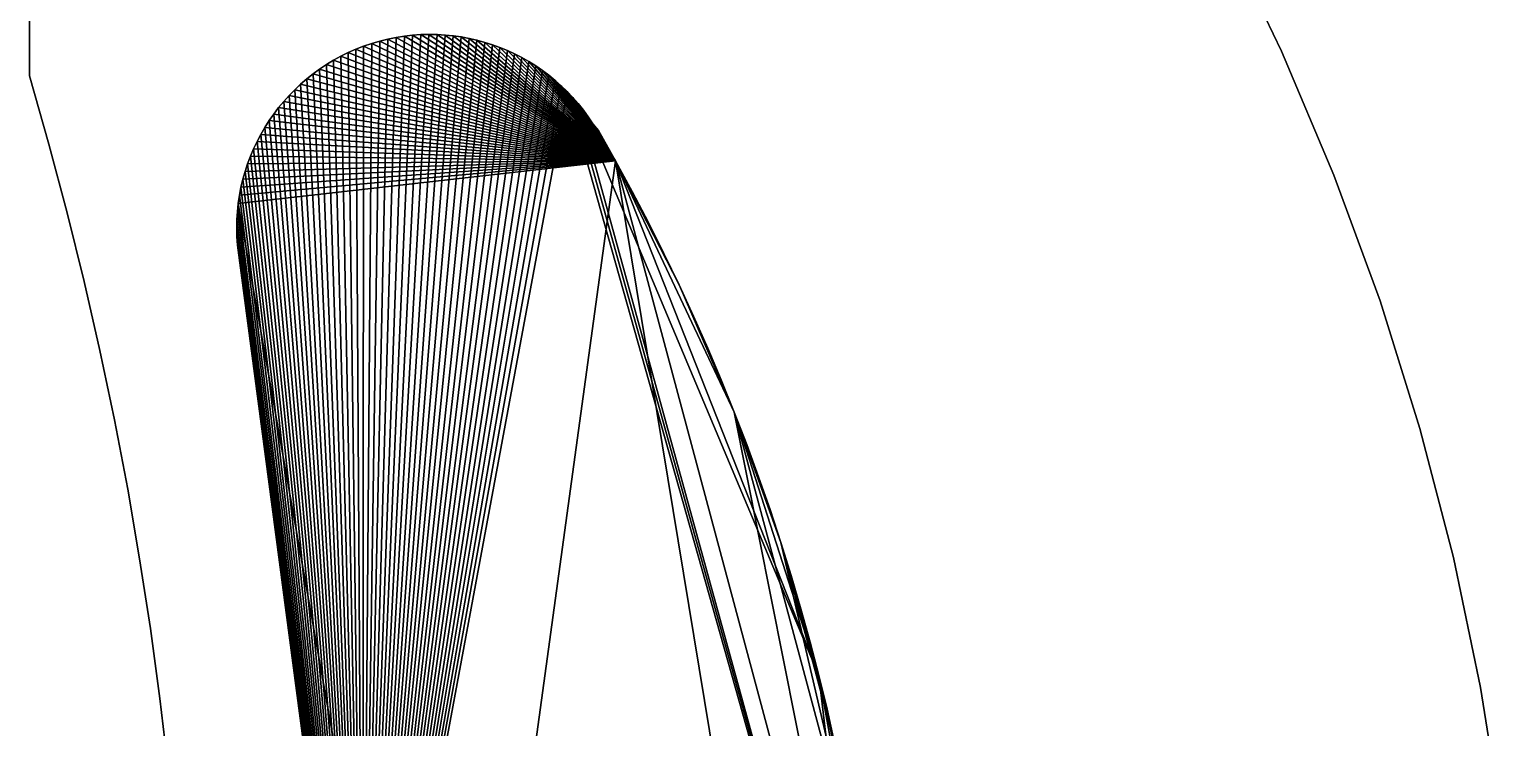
# Model space of a CAD drawing. Header units: metres. Extents: x 0 to 16, y 0 to 13.9.
# Drawn here: x 11.668 to 15.927, y 9.341 to 11.361 of the extents above; entities that cross this region are included whole.
import ezdxf

# ---------------------------------------------------------------- set-up
doc = ezdxf.new("R2010")
doc.units = ezdxf.units.M

msp = doc.modelspace()

# ---------------------------------------------------------------- linework, layer by layer
for points in [[(11.6681, 12.1101, 0.625), (11.6681, 12.1101), (11.6681, 11.2262), (11.6681, 11.2262, 0.625)], [(11.6681, 11.2262, 0.625), (11.6681, 11.2262), (11.6681, 12.1101), (11.6681, 12.1101, 0.625)], [(15.2911, 11.2975, 0.625), (15.2911, 11.2975), (15.1216, 11.6493), (15.1216, 11.6493, 0.625)], [(15.1216, 11.6493, 0.625), (15.1216, 11.6493), (15.2911, 11.2975), (15.2911, 11.2975, 0.625)], [(12.8238, 11.3462, 0.625), (12.8474, 11.3458, 0.625), (12.633, 8, 0.625)], [(12.8002, 11.3455, 0.625), (12.8238, 11.3462, 0.625), (12.633, 8, 0.625)], [(12.8474, 11.3458, 0.625), (12.8709, 11.3444, 0.625), (12.633, 8, 0.625)], [(12.7765, 11.3439, 0.625), (12.8002, 11.3455, 0.625), (12.633, 8, 0.625)], [(12.8709, 11.3444, 0.625), (12.8942, 11.3421, 0.625), (12.633, 8, 0.625)], [(12.7528, 11.3412, 0.625), (12.7765, 11.3439, 0.625), (12.633, 8, 0.625)], [(12.8942, 11.3421, 0.625), (12.9173, 11.3388, 0.625), (12.633, 8, 0.625)], [(12.7291, 11.3375, 0.625), (12.7528, 11.3412, 0.625), (12.633, 8, 0.625)], [(12.9173, 11.3388, 0.625), (12.9402, 11.3345, 0.625), (12.633, 8, 0.625)], [(12.7054, 11.3327, 0.625), (12.7291, 11.3375, 0.625), (12.633, 8, 0.625)], [(12.9402, 11.3345, 0.625), (12.963, 11.3293, 0.625), (12.633, 8, 0.625)], [(12.6818, 11.3269, 0.625), (12.7054, 11.3327, 0.625), (12.633, 8, 0.625)], [(13.3638, 10.9803), (12.7054, 11.3327), (12.6818, 11.3269)], [(12.6818, 11.3269, 0.625), (12.6818, 11.3269), (12.7054, 11.3327), (12.7054, 11.3327, 0.625)], [(13.3638, 10.9803), (12.7291, 11.3375), (12.7054, 11.3327)], [(12.7054, 11.3327, 0.625), (12.7054, 11.3327), (12.7291, 11.3375), (12.7291, 11.3375, 0.625)], [(13.3638, 10.9803), (12.7528, 11.3412), (12.7291, 11.3375)], [(12.7291, 11.3375, 0.625), (12.7291, 11.3375), (12.7528, 11.3412), (12.7528, 11.3412, 0.625)], [(13.3638, 10.9803), (12.7765, 11.3439), (12.7528, 11.3412)], [(12.7528, 11.3412, 0.625), (12.7528, 11.3412), (12.7765, 11.3439), (12.7765, 11.3439, 0.625)], [(13.3638, 10.9803), (12.8002, 11.3455), (12.7765, 11.3439)], [(12.7765, 11.3439, 0.625), (12.7765, 11.3439), (12.8002, 11.3455), (12.8002, 11.3455, 0.625)], [(13.3638, 10.9803), (12.8238, 11.3462), (12.8002, 11.3455)], [(12.8002, 11.3455, 0.625), (12.8002, 11.3455), (12.8238, 11.3462), (12.8238, 11.3462, 0.625)], [(13.3638, 10.9803), (12.8474, 11.3458), (12.8238, 11.3462)], [(12.8238, 11.3462, 0.625), (12.8238, 11.3462), (12.8474, 11.3458), (12.8474, 11.3458, 0.625)], [(13.3638, 10.9803), (12.8709, 11.3444), (12.8474, 11.3458)], [(12.8474, 11.3458, 0.625), (12.8474, 11.3458), (12.8709, 11.3444), (12.8709, 11.3444, 0.625)], [(13.3638, 10.9803), (12.8942, 11.3421), (12.8709, 11.3444)], [(12.8709, 11.3444, 0.625), (12.8709, 11.3444), (12.8942, 11.3421), (12.8942, 11.3421, 0.625)], [(13.3638, 10.9803), (12.9173, 11.3388), (12.8942, 11.3421)], [(12.8942, 11.3421, 0.625), (12.8942, 11.3421), (12.9173, 11.3388), (12.9173, 11.3388, 0.625)], [(13.3638, 10.9803), (12.9402, 11.3345), (12.9173, 11.3388)], [(12.9173, 11.3388, 0.625), (12.9173, 11.3388), (12.9402, 11.3345), (12.9402, 11.3345, 0.625)], [(13.3638, 10.9803), (12.963, 11.3293), (12.9402, 11.3345)], [(12.9402, 11.3345, 0.625), (12.9402, 11.3345), (12.963, 11.3293), (12.963, 11.3293, 0.625)], [(12.633, 8, 0.625), (12.5688, 11.283, 0.625), (12.5903, 11.2936, 0.625)], [(12.5903, 11.2936), (12.5688, 11.283), (13.3638, 10.9803)], [(12.5688, 11.283, 0.625), (12.5688, 11.283), (12.5903, 11.2936), (12.5903, 11.2936, 0.625)], [(12.633, 8, 0.625), (12.5903, 11.2936, 0.625), (12.6124, 11.3033, 0.625)], [(12.6124, 11.3033), (12.5903, 11.2936), (13.3638, 10.9803)], [(12.5903, 11.2936, 0.625), (12.5903, 11.2936), (12.6124, 11.3033), (12.6124, 11.3033, 0.625)], [(12.633, 8, 0.625), (12.6124, 11.3033, 0.625), (12.6351, 11.3121, 0.625)], [(12.6351, 11.3121), (12.6124, 11.3033), (13.3638, 10.9803)], [(12.6124, 11.3033, 0.625), (12.6124, 11.3033), (12.6351, 11.3121), (12.6351, 11.3121, 0.625)], [(12.963, 11.3293, 0.625), (12.9854, 11.3232, 0.625), (12.633, 8, 0.625)], [(12.6583, 11.32, 0.625), (12.6818, 11.3269, 0.625), (12.633, 8, 0.625)], [(12.9854, 11.3232, 0.625), (13.0076, 11.3162, 0.625), (12.633, 8, 0.625)], [(12.633, 8, 0.625), (12.6351, 11.3121, 0.625), (12.6583, 11.32, 0.625)], [(13.0076, 11.3162, 0.625), (13.0294, 11.3082, 0.625), (12.633, 8, 0.625)], [(13.0294, 11.3082, 0.625), (13.0509, 11.2993, 0.625), (12.633, 8, 0.625)], [(13.0509, 11.2993, 0.625), (13.072, 11.2896, 0.625), (12.633, 8, 0.625)], [(13.072, 11.2896, 0.625), (13.0927, 11.279, 0.625), (12.633, 8, 0.625)], [(13.3638, 10.9803), (12.6583, 11.32), (12.6351, 11.3121)], [(12.6351, 11.3121, 0.625), (12.6351, 11.3121), (12.6583, 11.32), (12.6583, 11.32, 0.625)], [(13.3638, 10.9803), (12.6818, 11.3269), (12.6583, 11.32)], [(12.6583, 11.32, 0.625), (12.6583, 11.32), (12.6818, 11.3269), (12.6818, 11.3269, 0.625)], [(13.3638, 10.9803), (12.9854, 11.3232), (12.963, 11.3293)], [(12.963, 11.3293, 0.625), (12.963, 11.3293), (12.9854, 11.3232), (12.9854, 11.3232, 0.625)], [(13.3638, 10.9803), (13.0076, 11.3162), (12.9854, 11.3232)], [(12.9854, 11.3232, 0.625), (12.9854, 11.3232), (13.0076, 11.3162), (13.0076, 11.3162, 0.625)], [(13.3638, 10.9803), (13.0294, 11.3082), (13.0076, 11.3162)], [(13.0076, 11.3162, 0.625), (13.0076, 11.3162), (13.0294, 11.3082), (13.0294, 11.3082, 0.625)], [(13.3638, 10.9803), (13.0509, 11.2993), (13.0294, 11.3082)], [(13.0294, 11.3082, 0.625), (13.0294, 11.3082), (13.0509, 11.2993), (13.0509, 11.2993, 0.625)], [(13.3638, 10.9803), (13.072, 11.2896), (13.0509, 11.2993)], [(13.0509, 11.2993, 0.625), (13.0509, 11.2993), (13.072, 11.2896), (13.072, 11.2896, 0.625)], [(13.3638, 10.9803), (13.0927, 11.279), (13.072, 11.2896)], [(13.072, 11.2896, 0.625), (13.072, 11.2896), (13.0927, 11.279), (13.0927, 11.279, 0.625)], [(15.4425, 10.9393, 0.625), (15.4425, 10.9393), (15.2911, 11.2975), (15.2911, 11.2975, 0.625)], [(15.2911, 11.2975, 0.625), (15.2911, 11.2975), (15.4425, 10.9393), (15.4425, 10.9393, 0.625)], [(12.633, 8, 0.625), (12.4887, 11.2323, 0.625), (12.5078, 11.2461, 0.625)], [(12.5078, 11.2461), (12.4887, 11.2323), (13.3638, 10.9803)], [(12.4887, 11.2323, 0.625), (12.4887, 11.2323), (12.5078, 11.2461), (12.5078, 11.2461, 0.625)], [(12.633, 8, 0.625), (12.5078, 11.2461, 0.625), (12.5275, 11.2592, 0.625)], [(12.5275, 11.2592), (12.5078, 11.2461), (13.3638, 10.9803)], [(12.5078, 11.2461, 0.625), (12.5078, 11.2461), (12.5275, 11.2592), (12.5275, 11.2592, 0.625)], [(12.633, 8, 0.625), (12.5275, 11.2592, 0.625), (12.5478, 11.2715, 0.625)], [(12.5478, 11.2715), (12.5275, 11.2592), (13.3638, 10.9803)], [(12.5275, 11.2592, 0.625), (12.5275, 11.2592), (12.5478, 11.2715), (12.5478, 11.2715, 0.625)], [(12.633, 8, 0.625), (12.5478, 11.2715, 0.625), (12.5688, 11.283, 0.625)], [(12.5688, 11.283), (12.5478, 11.2715), (13.3638, 10.9803)], [(12.5478, 11.2715, 0.625), (12.5478, 11.2715), (12.5688, 11.283), (12.5688, 11.283, 0.625)], [(13.0927, 11.279, 0.625), (13.113, 11.2675, 0.625), (12.633, 8, 0.625)], [(13.113, 11.2675, 0.625), (13.1328, 11.2551, 0.625), (12.633, 8, 0.625)], [(13.1328, 11.2551, 0.625), (13.1521, 11.242, 0.625), (12.633, 8, 0.625)], [(13.3638, 10.9803), (13.113, 11.2675), (13.0927, 11.279)], [(13.0927, 11.279, 0.625), (13.0927, 11.279), (13.113, 11.2675), (13.113, 11.2675, 0.625)], [(13.3638, 10.9803), (13.1328, 11.2551), (13.113, 11.2675)], [(13.113, 11.2675, 0.625), (13.113, 11.2675), (13.1328, 11.2551), (13.1328, 11.2551, 0.625)], [(13.3638, 10.9803), (13.1521, 11.242), (13.1328, 11.2551)], [(13.1328, 11.2551, 0.625), (13.1328, 11.2551), (13.1521, 11.242), (13.1521, 11.242, 0.625)], [(11.6681, 11.2262, 0.625), (11.6681, 11.2262), (11.7246, 11.0286), (11.7246, 11.0286, 0.625)], [(11.7246, 11.0286, 0.625), (11.7246, 11.0286), (11.6681, 11.2262), (11.6681, 11.2262, 0.625)], [(12.633, 8, 0.625), (12.4356, 11.1863, 0.625), (12.4526, 11.2024, 0.625)], [(12.4526, 11.2024), (12.4356, 11.1863), (13.3638, 10.9803)], [(12.4356, 11.1863, 0.625), (12.4356, 11.1863), (12.4526, 11.2024), (12.4526, 11.2024, 0.625)], [(12.633, 8, 0.625), (12.4526, 11.2024, 0.625), (12.4703, 11.2177, 0.625)], [(12.4703, 11.2177), (12.4526, 11.2024), (13.3638, 10.9803)], [(12.4526, 11.2024, 0.625), (12.4526, 11.2024), (12.4703, 11.2177), (12.4703, 11.2177, 0.625)], [(12.633, 8, 0.625), (12.4703, 11.2177, 0.625), (12.4887, 11.2323, 0.625)], [(12.4887, 11.2323), (12.4703, 11.2177), (13.3638, 10.9803)], [(12.4703, 11.2177, 0.625), (12.4703, 11.2177), (12.4887, 11.2323), (12.4887, 11.2323, 0.625)], [(13.1521, 11.242, 0.625), (13.1709, 11.2279, 0.625), (12.633, 8, 0.625)], [(13.1709, 11.2279, 0.625), (13.1891, 11.2131, 0.625), (12.633, 8, 0.625)], [(13.1891, 11.2131, 0.625), (13.2067, 11.1975, 0.625), (12.633, 8, 0.625)], [(13.3638, 10.9803), (13.1709, 11.2279), (13.1521, 11.242)], [(13.1521, 11.242, 0.625), (13.1521, 11.242), (13.1709, 11.2279), (13.1709, 11.2279, 0.625)], [(13.3638, 10.9803), (13.1891, 11.2131), (13.1709, 11.2279)], [(13.1709, 11.2279, 0.625), (13.1709, 11.2279), (13.1891, 11.2131), (13.1891, 11.2131, 0.625)], [(13.3638, 10.9803), (13.2067, 11.1975), (13.1891, 11.2131)], [(13.1891, 11.2131, 0.625), (13.1891, 11.2131), (13.2067, 11.1975), (13.2067, 11.1975, 0.625)], [(12.633, 8, 0.625), (12.4037, 11.1523, 0.625), (12.4193, 11.1697, 0.625)], [(12.4193, 11.1697), (12.4037, 11.1523), (13.3638, 10.9803)], [(12.4037, 11.1523, 0.625), (12.4037, 11.1523), (12.4193, 11.1697), (12.4193, 11.1697, 0.625)], [(12.633, 8, 0.625), (12.4193, 11.1697, 0.625), (12.4356, 11.1863, 0.625)], [(12.4356, 11.1863), (12.4193, 11.1697), (13.3638, 10.9803)], [(12.4193, 11.1697, 0.625), (12.4193, 11.1697), (12.4356, 11.1863), (12.4356, 11.1863, 0.625)], [(13.2067, 11.1975, 0.625), (13.2238, 11.1811, 0.625), (12.633, 8, 0.625)], [(13.2238, 11.1811, 0.625), (14.132, 7.96141, 0.625), (12.633, 8, 0.625)], [(13.3638, 10.9803), (13.2238, 11.1811), (13.2067, 11.1975)], [(13.2067, 11.1975, 0.625), (13.2067, 11.1975), (13.2238, 11.1811), (13.2238, 11.1811, 0.625)], [(13.2238, 11.1811, 0.625), (13.2401, 11.1639, 0.625), (14.132, 7.96141, 0.625)], [(13.3638, 10.9803), (13.2401, 11.1639), (13.2238, 11.1811)], [(13.2238, 11.1811, 0.625), (13.2238, 11.1811), (13.2401, 11.1639), (13.2401, 11.1639, 0.625)], [(13.2401, 11.1639, 0.625), (13.2558, 11.1459, 0.625), (14.132, 7.96141, 0.625)], [(13.3638, 10.9803), (13.2558, 11.1459), (13.2401, 11.1639)], [(13.2401, 11.1639, 0.625), (13.2401, 11.1639), (13.2558, 11.1459), (13.2558, 11.1459, 0.625)], [(12.633, 8, 0.625), (12.3748, 11.1159, 0.625), (12.3889, 11.1344, 0.625)], [(12.3889, 11.1344), (12.3748, 11.1159), (13.3638, 10.9803)], [(12.3748, 11.1159, 0.625), (12.3748, 11.1159), (12.3889, 11.1344), (12.3889, 11.1344, 0.625)], [(12.633, 8, 0.625), (12.3889, 11.1344, 0.625), (12.4037, 11.1523, 0.625)], [(12.4037, 11.1523), (12.3889, 11.1344), (13.3638, 10.9803)], [(12.3889, 11.1344, 0.625), (12.3889, 11.1344), (12.4037, 11.1523), (12.4037, 11.1523, 0.625)], [(13.2558, 11.1459, 0.625), (13.2708, 11.1271, 0.625), (13.3638, 10.9803, 0.625)], [(13.2558, 11.1459, 0.625), (13.3638, 10.9803, 0.625), (13.9522, 9.49123, 0.625)], [(13.2558, 11.1459, 0.625), (13.9522, 9.49123, 0.625), (14.132, 7.96141, 0.625)], [(13.3638, 10.9803), (13.2708, 11.1271), (13.2558, 11.1459)], [(13.2558, 11.1459, 0.625), (13.2558, 11.1459), (13.2708, 11.1271), (13.2708, 11.1271, 0.625)], [(13.2708, 11.1271, 0.625), (13.2851, 11.1077, 0.625), (13.3638, 10.9803, 0.625)], [(13.3638, 10.9803), (13.2851, 11.1077), (13.2708, 11.1271)], [(13.2708, 11.1271, 0.625), (13.2708, 11.1271), (13.2851, 11.1077), (13.2851, 11.1077, 0.625)], [(12.633, 8, 0.625), (12.3374, 11.0571, 0.625), (12.349, 11.0772, 0.625)], [(12.349, 11.0772), (12.3374, 11.0571), (13.3638, 10.9803)], [(12.3374, 11.0571, 0.625), (12.3374, 11.0571), (12.349, 11.0772), (12.349, 11.0772, 0.625)], [(12.633, 8, 0.625), (12.349, 11.0772, 0.625), (12.3615, 11.0968, 0.625)], [(12.3615, 11.0968), (12.349, 11.0772), (13.3638, 10.9803)], [(12.349, 11.0772, 0.625), (12.349, 11.0772), (12.3615, 11.0968), (12.3615, 11.0968, 0.625)], [(12.633, 8, 0.625), (12.3615, 11.0968, 0.625), (12.3748, 11.1159, 0.625)], [(12.3748, 11.1159), (12.3615, 11.0968), (13.3638, 10.9803)], [(12.3615, 11.0968, 0.625), (12.3615, 11.0968), (12.3748, 11.1159), (12.3748, 11.1159, 0.625)], [(13.2851, 11.1077, 0.625), (13.2986, 11.0874, 0.625), (13.3638, 10.9803, 0.625)], [(13.3638, 10.9803), (13.2986, 11.0874), (13.2851, 11.1077)], [(13.2851, 11.1077, 0.625), (13.2851, 11.1077), (13.2986, 11.0874), (13.2986, 11.0874, 0.625)], [(13.2986, 11.0874, 0.625), (13.3141, 11.0681, 0.625), (13.3638, 10.9803, 0.625)], [(13.3638, 10.9803), (13.3141, 11.0681), (13.2986, 11.0874)], [(13.2986, 11.0874, 0.625), (13.2986, 11.0874), (13.3141, 11.0681), (13.3141, 11.0681, 0.625)], [(12.633, 8, 0.625), (12.3166, 11.0154, 0.625), (12.3265, 11.0365, 0.625)], [(12.3265, 11.0365), (12.3166, 11.0154), (13.3638, 10.9803)], [(12.3166, 11.0154, 0.625), (12.3166, 11.0154), (12.3265, 11.0365), (12.3265, 11.0365, 0.625)], [(12.633, 8, 0.625), (12.3265, 11.0365, 0.625), (12.3374, 11.0571, 0.625)], [(12.3374, 11.0571), (12.3265, 11.0365), (13.3638, 10.9803)], [(12.3265, 11.0365, 0.625), (12.3265, 11.0365), (12.3374, 11.0571), (12.3374, 11.0571, 0.625)], [(13.3141, 11.0681, 0.625), (13.3141, 11.0681), (13.3638, 10.9803), (13.3638, 10.9803, 0.625)], [(11.7246, 11.0286, 0.625), (11.7246, 11.0286), (11.7774, 10.8302), (11.7774, 10.8302, 0.625)], [(11.7774, 10.8302, 0.625), (11.7774, 10.8302), (11.7246, 11.0286), (11.7246, 11.0286, 0.625)], [(12.633, 8, 0.625), (12.2993, 10.9721, 0.625), (12.3075, 10.9939, 0.625)], [(12.3075, 10.9939), (12.2993, 10.9721), (13.3638, 10.9803)], [(12.2993, 10.9721, 0.625), (12.2993, 10.9721), (12.3075, 10.9939), (12.3075, 10.9939, 0.625)], [(12.633, 8, 0.625), (12.3075, 10.9939, 0.625), (12.3166, 11.0154, 0.625)], [(12.3166, 11.0154), (12.3075, 10.9939), (13.3638, 10.9803)], [(12.3075, 10.9939, 0.625), (12.3075, 10.9939), (12.3166, 11.0154), (12.3166, 11.0154, 0.625)], [(12.2722, 10.8575), (12.8787, 7.44484), (13.3638, 10.9803)], [(12.2757, 10.881), (12.2722, 10.8575), (13.3638, 10.9803)], [(12.2802, 10.9043), (12.2757, 10.881), (13.3638, 10.9803)], [(12.2856, 10.9272), (12.2802, 10.9043), (13.3638, 10.9803)], [(12.292, 10.9498), (12.2856, 10.9272), (13.3638, 10.9803)], [(12.633, 8, 0.625), (12.2856, 10.9272, 0.625), (12.292, 10.9498, 0.625)], [(12.2856, 10.9272, 0.625), (12.2856, 10.9272), (12.292, 10.9498), (12.292, 10.9498, 0.625)], [(12.2993, 10.9721), (12.292, 10.9498), (13.3638, 10.9803)], [(12.633, 8, 0.625), (12.292, 10.9498, 0.625), (12.2993, 10.9721, 0.625)], [(12.292, 10.9498, 0.625), (12.292, 10.9498), (12.2993, 10.9721), (12.2993, 10.9721, 0.625)], [(12.8787, 7.44484), (13.9381, 7.49572), (13.3638, 10.9803)], [(13.3638, 10.9803, 0.625), (13.412, 10.8917, 0.625), (13.4588, 10.8025, 0.625)], [(13.3638, 10.9803, 0.625), (13.4588, 10.8025, 0.625), (13.5477, 10.622, 0.625)], [(13.3638, 10.9803, 0.625), (13.5477, 10.622, 0.625), (13.7073, 10.2536, 0.625)], [(13.3638, 10.9803, 0.625), (13.7073, 10.2536, 0.625), (13.9522, 9.49123, 0.625)], [(13.4588, 10.8025), (13.412, 10.8917), (13.3638, 10.9803)], [(13.5477, 10.622), (13.4588, 10.8025), (13.3638, 10.9803)], [(13.7073, 10.2536), (13.5477, 10.622), (13.3638, 10.9803)], [(14.1353, 8.10092), (13.7073, 10.2536), (13.3638, 10.9803)], [(13.9381, 7.49572), (14.1353, 8.10092), (13.3638, 10.9803)], [(13.3638, 10.9803, 0.625), (13.3638, 10.9803), (13.412, 10.8917), (13.412, 10.8917, 0.625)], [(12.633, 8, 0.625), (12.2757, 10.881, 0.625), (12.2802, 10.9043, 0.625)], [(12.2757, 10.881, 0.625), (12.2757, 10.881), (12.2802, 10.9043), (12.2802, 10.9043, 0.625)], [(12.633, 8, 0.625), (12.2802, 10.9043, 0.625), (12.2856, 10.9272, 0.625)], [(12.2802, 10.9043, 0.625), (12.2802, 10.9043), (12.2856, 10.9272), (12.2856, 10.9272, 0.625)], [(15.5757, 10.5754, 0.625), (15.5757, 10.5754), (15.4425, 10.9393), (15.4425, 10.9393, 0.625)], [(15.4425, 10.9393, 0.625), (15.4425, 10.9393), (15.5757, 10.5754), (15.5757, 10.5754, 0.625)], [(12.633, 8, 0.625), (12.2722, 10.8575, 0.625), (12.2757, 10.881, 0.625)], [(12.2722, 10.8575, 0.625), (12.2722, 10.8575), (12.2757, 10.881), (12.2757, 10.881, 0.625)], [(13.412, 10.8917, 0.625), (13.412, 10.8917), (13.4588, 10.8025), (13.4588, 10.8025, 0.625)], [(11.7774, 10.8302, 0.625), (11.7774, 10.8302), (11.8266, 10.6312), (11.8266, 10.6312, 0.625)], [(11.8266, 10.6312, 0.625), (11.8266, 10.6312), (11.7774, 10.8302), (11.7774, 10.8302, 0.625)], [(12.633, 8, 0.625), (12.2682, 10.8098, 0.625), (12.2697, 10.8338, 0.625)], [(12.2697, 10.8338), (12.2682, 10.8098), (12.633, 8)], [(12.2682, 10.8098, 0.625), (12.2682, 10.8098), (12.2697, 10.8338), (12.2697, 10.8338, 0.625)], [(12.633, 8, 0.625), (12.2697, 10.8338, 0.625), (12.2722, 10.8575, 0.625)], [(12.2722, 10.8575), (12.2697, 10.8338), (12.633, 8)], [(12.2697, 10.8338, 0.625), (12.2697, 10.8338), (12.2722, 10.8575), (12.2722, 10.8575, 0.625)], [(12.2722, 10.8575), (12.633, 8), (12.8787, 7.44484)], [(12.633, 8, 0.625), (12.2677, 10.7857, 0.625), (12.2682, 10.8098, 0.625)], [(12.2682, 10.8098), (12.2677, 10.7857), (12.633, 8)], [(12.2677, 10.7857, 0.625), (12.2677, 10.7857), (12.2682, 10.8098), (12.2682, 10.8098, 0.625)], [(12.633, 8, 0.625), (12.2683, 10.7614, 0.625), (12.2677, 10.7857, 0.625)], [(12.2677, 10.7857), (12.2683, 10.7614), (12.633, 8)], [(12.2683, 10.7614, 0.625), (12.2683, 10.7614), (12.2677, 10.7857), (12.2677, 10.7857, 0.625)], [(13.4588, 10.8025, 0.625), (13.504, 10.7126, 0.625), (13.5477, 10.622, 0.625)], [(13.5477, 10.622), (13.504, 10.7126), (13.4588, 10.8025)], [(13.4588, 10.8025, 0.625), (13.4588, 10.8025), (13.504, 10.7126), (13.504, 10.7126, 0.625)], [(12.633, 8, 0.625), (12.27, 10.7369, 0.625), (12.2683, 10.7614, 0.625)], [(12.2683, 10.7614), (12.27, 10.7369), (12.633, 8)], [(12.27, 10.7369, 0.625), (12.27, 10.7369), (12.2683, 10.7614), (12.2683, 10.7614, 0.625)], [(12.633, 8, 0.625), (12.633, 8), (12.27, 10.7369), (12.27, 10.7369, 0.625)], [(13.504, 10.7126, 0.625), (13.504, 10.7126), (13.5477, 10.622), (13.5477, 10.622, 0.625)], [(11.8266, 10.6312, 0.625), (11.8266, 10.6312), (11.8721, 10.4315), (11.8721, 10.4315, 0.625)], [(11.8721, 10.4315, 0.625), (11.8721, 10.4315), (11.8266, 10.6312), (11.8266, 10.6312, 0.625)], [(13.5477, 10.622, 0.625), (13.5899, 10.5308, 0.625), (13.6306, 10.439, 0.625)], [(13.5477, 10.622, 0.625), (13.6306, 10.439, 0.625), (13.7073, 10.2536, 0.625)], [(13.6306, 10.439), (13.5899, 10.5308), (13.5477, 10.622)], [(13.7073, 10.2536), (13.6306, 10.439), (13.5477, 10.622)], [(13.5477, 10.622, 0.625), (13.5477, 10.622), (13.5899, 10.5308), (13.5899, 10.5308, 0.625)], [(15.6909, 10.2065, 0.625), (15.6909, 10.2065), (15.5757, 10.5754), (15.5757, 10.5754, 0.625)], [(15.5757, 10.5754, 0.625), (15.5757, 10.5754), (15.6909, 10.2065), (15.6909, 10.2065, 0.625)], [(13.5899, 10.5308, 0.625), (13.5899, 10.5308), (13.6306, 10.439), (13.6306, 10.439, 0.625)], [(13.6306, 10.439, 0.625), (13.6697, 10.3466, 0.625), (13.7073, 10.2536, 0.625)], [(13.7073, 10.2536), (13.6697, 10.3466), (13.6306, 10.439)], [(13.6306, 10.439, 0.625), (13.6306, 10.439), (13.6697, 10.3466), (13.6697, 10.3466, 0.625)], [(11.8721, 10.4315, 0.625), (11.8721, 10.4315), (11.914, 10.2312), (11.914, 10.2312, 0.625)], [(11.914, 10.2312, 0.625), (11.914, 10.2312), (11.8721, 10.4315), (11.8721, 10.4315, 0.625)], [(13.6697, 10.3466, 0.625), (13.6697, 10.3466), (13.7073, 10.2536), (13.7073, 10.2536, 0.625)], [(11.914, 10.2312, 0.625), (11.914, 10.2312), (11.9523, 10.0304), (11.9523, 10.0304, 0.625)], [(11.9523, 10.0304, 0.625), (11.9523, 10.0304), (11.914, 10.2312), (11.914, 10.2312, 0.625)], [(13.7073, 10.2536, 0.625), (13.7434, 10.1601, 0.625), (13.7779, 10.066, 0.625)], [(13.7073, 10.2536, 0.625), (13.7779, 10.066, 0.625), (13.8422, 9.87628, 0.625)], [(13.7073, 10.2536, 0.625), (13.8422, 9.87628, 0.625), (13.9522, 9.49123, 0.625)], [(13.7779, 10.066), (13.7434, 10.1601), (13.7073, 10.2536)], [(13.8422, 9.87628), (13.7779, 10.066), (13.7073, 10.2536)], [(14.0695, 8.90195), (13.8422, 9.87628), (13.7073, 10.2536)], [(14.1353, 8.10092), (14.0695, 8.90195), (13.7073, 10.2536)], [(13.7073, 10.2536, 0.625), (13.7073, 10.2536), (13.7434, 10.1601), (13.7434, 10.1601, 0.625)], [(15.7879, 9.83333, 0.625), (15.7879, 9.83333), (15.6909, 10.2065), (15.6909, 10.2065, 0.625)], [(15.6909, 10.2065, 0.625), (15.6909, 10.2065), (15.7879, 9.83333), (15.7879, 9.83333, 0.625)], [(13.7434, 10.1601, 0.625), (13.7434, 10.1601), (13.7779, 10.066), (13.7779, 10.066, 0.625)], [(13.7779, 10.066, 0.625), (13.8108, 9.97139, 0.625), (13.8422, 9.87628, 0.625)], [(13.8422, 9.87628), (13.8108, 9.97139), (13.7779, 10.066)], [(13.7779, 10.066, 0.625), (13.7779, 10.066), (13.8108, 9.97139), (13.8108, 9.97139, 0.625)], [(11.9523, 10.0304, 0.625), (11.9523, 10.0304), (11.9869, 9.82903), (11.9869, 9.82903, 0.625)], [(11.9869, 9.82903, 0.625), (11.9869, 9.82903), (11.9523, 10.0304), (11.9523, 10.0304, 0.625)], [(13.8108, 9.97139, 0.625), (13.8108, 9.97139), (13.8422, 9.87628), (13.8422, 9.87628, 0.625)], [(13.8422, 9.87628, 0.625), (13.8721, 9.7807, 0.625), (13.9004, 9.68464, 0.625)], [(13.8422, 9.87628, 0.625), (13.9004, 9.68464, 0.625), (13.9522, 9.49123, 0.625)], [(13.9004, 9.68464), (13.8721, 9.7807), (13.8422, 9.87628)], [(13.9977, 9.29621), (13.9004, 9.68464), (13.8422, 9.87628)], [(14.0695, 8.90195), (13.9977, 9.29621), (13.8422, 9.87628)], [(13.8422, 9.87628, 0.625), (13.8422, 9.87628), (13.8721, 9.7807), (13.8721, 9.7807, 0.625)], [(11.9869, 9.82903, 0.625), (11.9869, 9.82903), (12.0179, 9.62727), (12.0179, 9.62727, 0.625)], [(12.0179, 9.62727, 0.625), (12.0179, 9.62727), (11.9869, 9.82903), (11.9869, 9.82903, 0.625)], [(15.8668, 9.45662, 0.625), (15.8668, 9.45662), (15.7879, 9.83333), (15.7879, 9.83333, 0.625)], [(15.7879, 9.83333, 0.625), (15.7879, 9.83333), (15.8668, 9.45662), (15.8668, 9.45662, 0.625)], [(13.8721, 9.7807, 0.625), (13.8721, 9.7807), (13.9004, 9.68464), (13.9004, 9.68464, 0.625)], [(13.9004, 9.68464, 0.625), (13.9271, 9.58815, 0.625), (13.9522, 9.49123, 0.625)], [(13.9522, 9.49123), (13.9271, 9.58815), (13.9004, 9.68464)], [(13.9977, 9.29621), (13.9522, 9.49123), (13.9004, 9.68464)], [(13.9004, 9.68464, 0.625), (13.9004, 9.68464), (13.9271, 9.58815), (13.9271, 9.58815, 0.625)], [(12.0179, 9.62727, 0.625), (12.0179, 9.62727), (12.0453, 9.42511), (12.0453, 9.42511, 0.625)], [(12.0453, 9.42511, 0.625), (12.0453, 9.42511), (12.0179, 9.62727), (12.0179, 9.62727, 0.625)], [(13.9271, 9.58815, 0.625), (13.9271, 9.58815), (13.9522, 9.49123), (13.9522, 9.49123, 0.625)], [(13.9522, 9.49123, 0.625), (13.9757, 9.39391, 0.625), (13.9977, 9.29621, 0.625)], [(13.9522, 9.49123, 0.625), (13.9977, 9.29621, 0.625), (14.0368, 9.09973, 0.625)], [(13.9522, 9.49123, 0.625), (14.0368, 9.09973, 0.625), (14.0957, 8.70302, 0.625)], [(13.9522, 9.49123, 0.625), (14.0957, 8.70302, 0.625), (14.132, 7.96141, 0.625)], [(13.9977, 9.29621), (13.9757, 9.39391), (13.9522, 9.49123)], [(13.9522, 9.49123, 0.625), (13.9522, 9.49123), (13.9757, 9.39391), (13.9757, 9.39391, 0.625)], [(15.9274, 9.07707, 0.625), (15.9274, 9.07707), (15.8668, 9.45662), (15.8668, 9.45662, 0.625)], [(15.8668, 9.45662, 0.625), (15.8668, 9.45662), (15.9274, 9.07707), (15.9274, 9.07707, 0.625)], [(12.0453, 9.42511, 0.625), (12.0453, 9.42511), (12.069, 9.2226), (12.069, 9.2226, 0.625)], [(12.069, 9.2226, 0.625), (12.069, 9.2226), (12.0453, 9.42511), (12.0453, 9.42511, 0.625)], [(13.9757, 9.39391, 0.625), (13.9757, 9.39391), (13.9977, 9.29621), (13.9977, 9.29621, 0.625)]]:
    msp.add_3dface(points)

doc.saveas('drawing.dxf')
